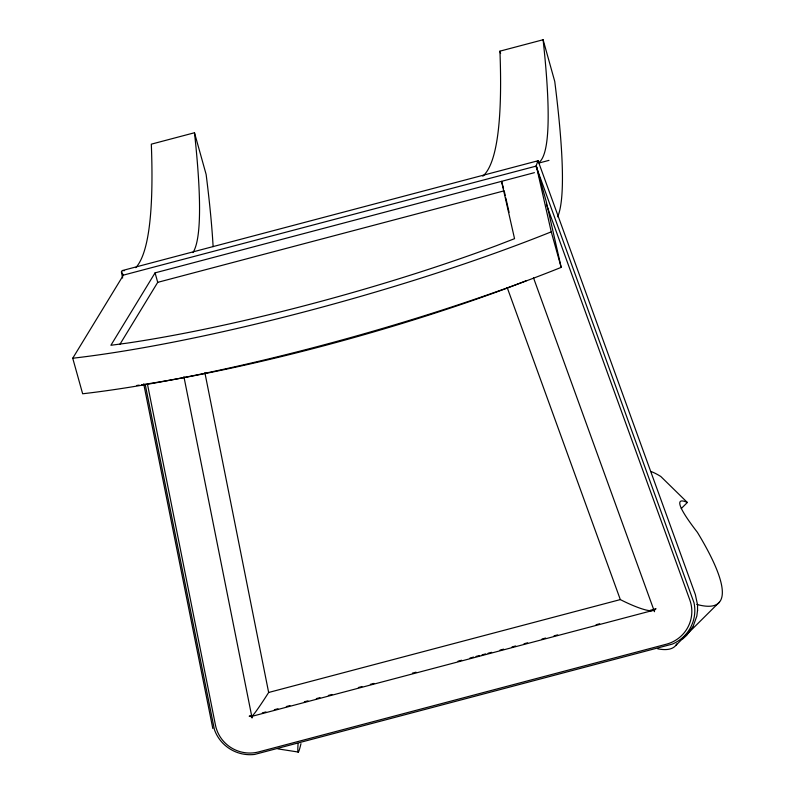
<?xml version="1.0" encoding="UTF-8"?>
<svg xmlns="http://www.w3.org/2000/svg" width="795" height="795" viewBox="0 0 795 795"><rect width="100%" height="100%" fill="white"/><g stroke="black" fill="none" stroke-linecap="round" stroke-linejoin="round"><path stroke-width="1.19" d="M693.2 626.142L696.818 616.105L697.553 610.232M122.629 278.041L121.406 271.96L122.331 270.558L537.967 160.769L536.069 166.125L536.724 168.5M653.719 609.407L653.689 609.517A37.395 6.569 27.9 0 1 620.319 599.589L268.65 692.475A37.395 2.057 -58.3 0 1 251.518 715.739L249.193 716.196A2.683 2.643 14.2 0 1 252.085 717.974L183.903 376.641M72.733 358.237L123.414 275.12L536.337 166.056L546.264 201.592L561.181 267.378A385.148 60.569 -15.6 0 1 82.65 393.773L72.733 358.237A385.148 60.569 -15.6 0 0 551.253 231.842L536.337 166.056M534.409 172.664L155.065 272.864L110.903 345.278L127.468 343.082A347.723 54.686 -15.6 0 0 496.885 245.506L514.544 238.679L501.546 181.349L503.533 188.455M119.956 344.265L157.718 282.344L504.189 190.82L505.272 195.6M692.932 626.649L686.701 635.294L682.756 638.902M537.191 161.653L537.967 160.769M681.255 508.552L687.367 502.49L660.774 476.463A250.326 20.839 45.1 0 0 650.876 471.524M675.72 645.5L719.376 602.173M526.29 280.724L508.631 287.561A347.723 54.686 -15.6 0 1 141.57 384.78M482.803 176.212A1228.076 127.786 75.4 0 0 499.936 51.158L543.104 39.75L554.751 81.448A1158.772 84.966 75 0 1 557.633 216.846M213.11 246.679A1158.772 84.966 75 0 0 206.134 174.453L194.487 132.755L151.318 144.163A1228.076 127.786 75.4 0 1 135.766 267.677M539.02 163.005L548.977 160.371M412.416 673.146L416.014 672.192M650.111 610.361L656.034 608.731A2.683 2.643 14.2 0 0 654.474 611.693L533.495 277.813M262.33 712.886L265.928 711.932M274.335 709.716L277.932 708.762M286.339 706.546L289.937 705.592M304.346 701.786L307.943 700.842M316.35 698.616L319.948 697.672M328.355 695.446L331.952 694.492M358.366 687.516L361.964 686.572M370.371 684.346L373.978 683.402M458.009 661.202L461.607 660.247M470.014 658.031L473.611 657.077M476.016 656.441L479.614 655.497M482.018 654.861L485.616 653.907M488.021 653.271L491.618 652.327M500.025 650.101L503.623 649.157M512.03 646.931L515.627 645.977M524.034 643.761L527.632 642.807M542.041 639.001L545.648 638.057M554.045 635.831L557.653 634.887M596.061 624.741L599.669 623.787M251.737 716.384L652.208 610.61M136.849 385.446L139.214 385.138M122.331 270.558L124.547 270.648M277.853 748.87L298.354 752.06M123.414 275.12L121.406 271.96M538.086 160.838L695.367 594.62L697.543 604.896L697.543 610.808M536.386 167.02L694.025 602.829A37.494 36.878 14.2 0 1 672.272 644.119L254.639 754.435A37.494 36.878 14.2 0 1 214.382 729.512L145.227 384.482M546.354 204.245L689.792 599.877A34.761 34.185 14.2 0 1 666.439 644.198L258.673 751.911A34.761 34.185 14.2 0 1 215.465 725.159L147.453 384.084M507.19 287.542L620.319 599.589M551.253 231.842L561.181 267.378M499.936 51.158L500.602 53.533M155.065 272.864L157.718 282.344M212.812 728.508L143.736 383.935M505.819 197.995L509.068 212.325M204.871 372.646L268.65 692.475M676.893 643.801A410.548 63.789 45.2 0 1 657.713 648.809M687.367 502.49A225.71 19.001 44.5 0 0 697.404 532.332A410.548 63.789 45.2 0 1 696.827 604.409M300.967 743.673A410.548 7.026 -81.2 0 1 298.075 743.713M194.487 132.755A1228.076 89.845 75 0 1 192.956 252.562M543.104 39.75A1228.076 89.845 75 0 1 538.881 162.548"/></g></svg>
